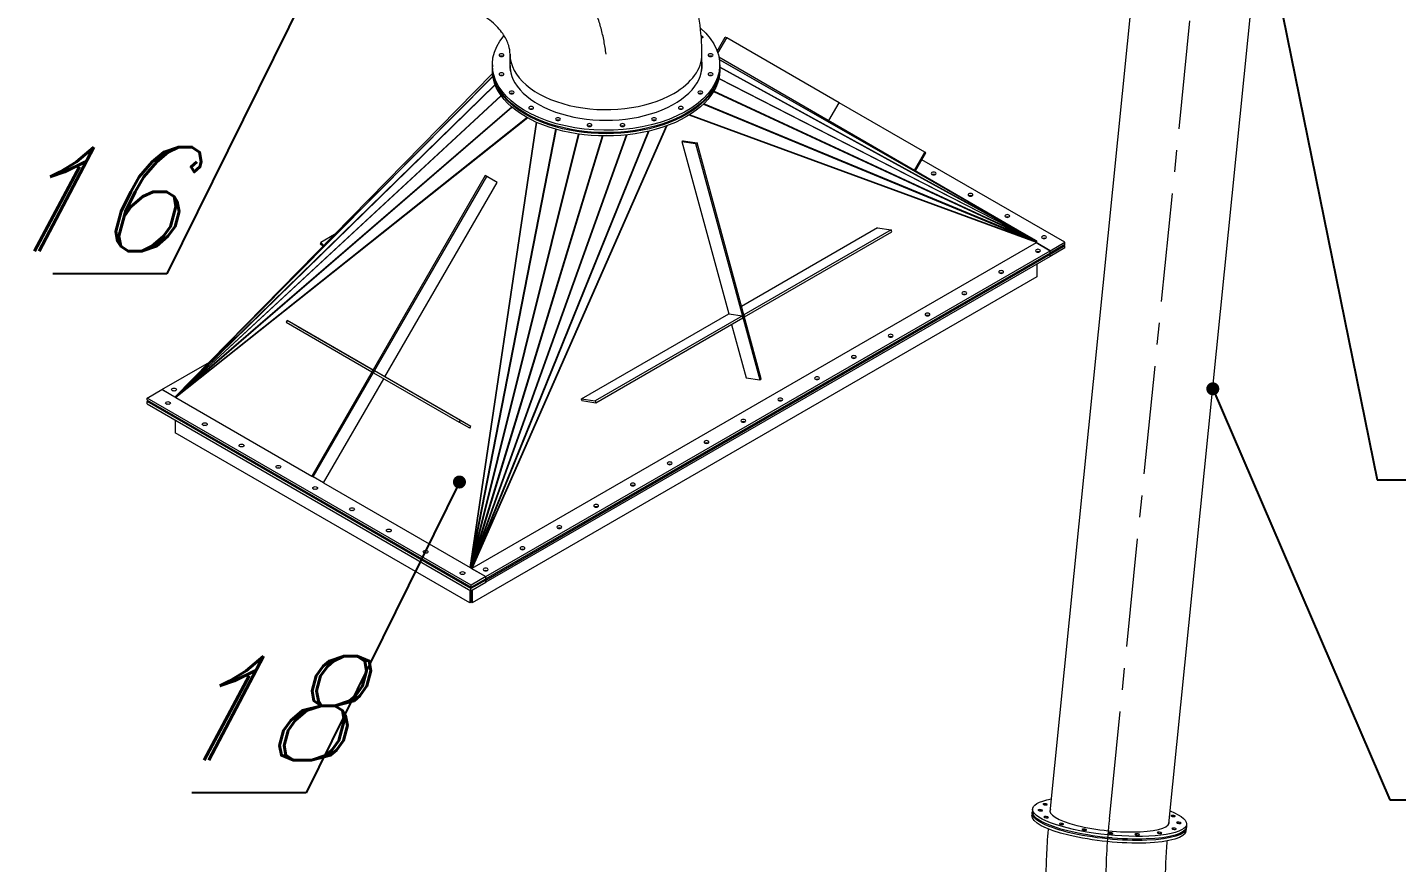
# Model space of a CAD drawing. Header units: inches. Extents: x -350577 to -266477, y -437959 to -377535.
# Drawn here: x -273421 to -269476, y -398267 to -395860 of the extents above; entities that cross this region are included whole.
import ezdxf

# ---------------------------------------------------------------- set-up
doc = ezdxf.new("R2010")
doc.units = ezdxf.units.IN
doc.header["$MEASUREMENT"] = 0
doc.linetypes.add('CENTER', pattern=[2, 1.25, -0.25, 0.25, -0.25])
doc.layers.add('CENTER       (itatec)', color=4, linetype='CENTER', lineweight=9)
doc.layers.add('ORGINAL (itatec)', color=3, linetype='Continuous', lineweight=9)
doc.styles.add('Geniso', font='geniso.shx', dxfattribs={"oblique": 15})
doc.dimstyles.new('scale 1b100', dxfattribs={"dimscale": 100, "dimtxt": 3, "dimasz": 2.5, "dimexe": 1, "dimexo": 1, "dimgap": 1, "dimtad": 1, "dimdec": 0, "dimzin": 0, "dimdsep": 46, "dimtxsty": 'Geniso', "dimcen": 0, "dimclrd": 1, "dimclre": 1, "dimclrt": 7, "dimadec": 0, "dimazin": 0, "dimtfac": 1, "dimtdec": 0, "dimtmove": 0, "dimatfit": 3, "dimfxl": 0.75, "dimtolj": 1, "dimtzin": 0, "dimarcsym": 0})

msp = doc.modelspace()

# ---------------------------------------------------------------- linework, layer by layer
at = {"layer": 'CENTER       (itatec)', "ltscale": 250}
for points in [[(-271754.1, -395937.6, 0.318523), (-272126.2, -395519.5), (-274355.1, -394891.8, -0.21961), (-274952.4, -394381.6, 0.011792), (-276901, -390400.3, -1.645681)], [(-270314, -399056), (-270314, -398321.4, -0.028321), (-270303.8, -398142.1), (-270045.1, -395577.8, 0.244939), (-270198.6, -395193.3), (-271385.4, -394165)]]:
    msp.add_lwpolyline(points, format="xyb", dxfattribs=at)
at = {"layer": 'ORGINAL (itatec)', "extrusion": (1.66533e-16, 0.816497, 0.57735)}
for p, q in [((-270474.6, -398120.9), (-270221.6, -395613.5)), ((-270132.3, -398155.5), (-269879.3, -395648)), ((-271433.7, -395928.5), (-271410.3, -395888)), ((-271431.6, -395934.7), (-271406.1, -395890.5)), ((-271406.1, -395890.5), (-271410.3, -395888)), ((-271082.7, -396077.3), (-271406.1, -395890.5)), ((-272081.6, -395967.8), (-272081.6, -395974.3)), ((-272030.6, -395971.1), (-272030.6, -395937.6)), ((-271477.6, -395971.1), (-271477.6, -395937.6)), ((-271428.9, -395945.3), (-270513.9, -396475.1)), ((-270513.9, -396475.1), (-271427.6, -395952.9)), ((-271427.6, -395953.1), (-270513.6, -396475.5)), ((-271426.6, -395967.8), (-271426.6, -395974.3)), ((-272995.1, -396925), (-272081.2, -395992.8)), ((-272080.2, -396001.3), (-272995.1, -396925)), ((-272995, -396925.2), (-272080.2, -396001.6)), ((-272081.6, -395977.6), (-272081.6, -395984.1)), ((-272030, -395982.4), (-272030.4, -395982.7)), ((-272030.3, -395983.2), (-272029.8, -395982.7)), ((-272029.9, -395981.9), (-272030, -395982.4)), ((-272029.9, -395982.5), (-272030, -395982.4)), ((-272029.8, -395982.7), (-272029.8, -395982.7)), ((-272029.8, -395982.7), (-272029.8, -395982.7)), ((-271478.7, -395985.4), (-271478.1, -395982.9)), ((-271478.4, -395983.1), (-271478.1, -395982.9)), ((-271477.8, -395982.5), (-271478.3, -395982.3)), ((-271478.1, -395982.9), (-271477.8, -395983)), ((-271429.2, -396007.9), (-270513.2, -396476.7)), ((-270513.4, -396476), (-271429.1, -396007.4)), ((-270513.6, -396475.5), (-271426.6, -395974.6)), ((-271426.6, -395975), (-270513.4, -396476)), ((-271426.6, -395977.6), (-271426.6, -395984.1)), ((-272073.8, -396025.1), (-272995, -396925.2)), ((-272994.8, -396925.6), (-272073.6, -396025.5)), ((-271443.9, -396044.7), (-270513.1, -396477.6)), ((-270513.2, -396476.7), (-271443.5, -396044)), ((-272056.5, -396056.7), (-272994.8, -396925.6)), ((-272994.5, -396926), (-272056.2, -396057.1)), ((-271472.9, -396081.1), (-270513.2, -396478.9)), ((-270513.1, -396477.6), (-271471.9, -396080.1)), ((-271112.3, -396128.6), (-271082.7, -396077.3)), ((-270835.4, -396220.2), (-271082.7, -396077.3)), ((-272025.6, -396089.9), (-272994.5, -396926)), ((-272994.2, -396926.6), (-272025.1, -396090.3)), ((-271981.3, -396120.3), (-272994.2, -396926.6)), ((-271979.8, -396121.1), (-272994, -396927)), ((-270513.3, -396479.8), (-271514.7, -396113.2)), ((-270513.2, -396478.9), (-271513.7, -396112.6)), ((-272145.5, -397416.9), (-271954.7, -396133.6)), ((-271954.5, -396133.7), (-272145.1, -397416.9)), ((-272145.1, -397416.9), (-271898.9, -396153.7)), ((-271898.1, -396153.9), (-272144.2, -397417)), ((-272144.2, -397417), (-271833.7, -396167.5)), ((-271832.8, -396167.7), (-272143.4, -397417.1)), ((-272141.5, -397417.8), (-271631.9, -396159.6)), ((-272140.3, -397418.4), (-271579.5, -396144.1)), ((-271630.3, -396159.2), (-272140.3, -397418.4)), ((-271578.5, -396143.8), (-272139.7, -397418.8)), ((-272143.4, -397417.1), (-271764.1, -396173.1)), ((-271763.3, -396173.1), (-272143, -397418.3)), ((-271763.3, -396173.1), (-272143, -397418.3)), ((-272142.5, -397417.4), (-271695.1, -396170.1)), ((-271763.1, -396173.1), (-272142.5, -397417.4)), ((-271693.9, -396170), (-272141.5, -397417.8)), ((-271531.3, -396186.8), (-271535.5, -396189.3)), ((-271535.5, -396189.3), (-271495.8, -396195.1)), ((-271535.5, -396189.3), (-271400.6, -396685.6)), ((-271531.3, -396186.8), (-271491.5, -396192.7)), ((-271491.5, -396192.7), (-271495.8, -396195.1)), ((-271495.8, -396195.1), (-271310.8, -396875.7)), ((-271306.6, -396873.3), (-271491.5, -396192.7)), ((-270865.2, -396271.8), (-270835.4, -396220.2)), ((-270862.2, -396273.5), (-270832.4, -396221.9)), ((-270431.8, -396479.3), (-270843.7, -396241.5)), ((-270832.4, -396221.9), (-270835.4, -396220.2)), ((-272102.1, -396287.4), (-272601.9, -397153.4)), ((-272597.6, -397155.8), (-272097.9, -396289.9)), ((-272391.2, -396867.4), (-272067.8, -396307.2)), ((-272072.1, -396304.7), (-272102.1, -396287.4)), ((-272097.9, -396289.9), (-272102.1, -396287.4)), ((-272067.8, -396307.2), (-272097.9, -396289.9)), ((-272067.8, -396307.2), (-272072.1, -396304.7)), ((-270972.2, -396438.3), (-271363.4, -396664.1)), ((-270932.5, -396444.1), (-271356.6, -396689)), ((-270972.2, -396438.3), (-270932.5, -396444.1)), ((-270931, -396449.6), (-270932.5, -396444.1)), ((-272575.7, -396479.9), (-272577.2, -396483.6)), ((-272569.7, -396491.1), (-272577.2, -396483.6)), ((-272536.6, -396457.3), (-272575.7, -396479.9)), ((-272567.2, -396488.5), (-272575.7, -396479.9)), ((-272139.7, -397418.8), (-270513.3, -396479.8)), ((-271355.2, -396694.5), (-270931, -396449.6)), ((-270514.1, -396475), (-270533.9, -396463.6)), ((-270515.1, -396479.2), (-270513.2, -396478.9)), ((-270514.6, -396478.3), (-270513.1, -396477.6)), ((-270474.2, -396503.8), (-270514.6, -396480.5)), ((-270514.6, -396480.5), (-270474.2, -396503.8)), ((-270514.2, -396475), (-270514.1, -396475)), ((-270514, -396475.3), (-270513.9, -396475.1)), ((-270513.9, -396477.2), (-270513.2, -396476.7)), ((-270513.8, -396475.8), (-270513.6, -396475.5)), ((-270513.8, -396476.4), (-270513.4, -396476)), ((-270474.2, -396503.8), (-270431.8, -396479.3)), ((-270431.8, -396485.9), (-270431.8, -396479.3)), ((-272100.8, -397443), (-270474.2, -396503.8)), ((-270474.2, -396510.4), (-272100.8, -397449.5)), ((-272100.8, -397452.8), (-270474.2, -396513.6)), ((-270474.2, -396520.2), (-272100.8, -397459.3)), ((-270477, -396512), (-270474.2, -396513.6)), ((-270474.2, -396513.6), (-270477, -396512)), ((-270431.8, -396485.9), (-270474.2, -396510.4)), ((-270474.2, -396513.6), (-270431.8, -396489.1)), ((-270431.8, -396495.7), (-270474.2, -396520.2)), ((-270474.2, -396510.4), (-270474.2, -396503.8)), ((-270474.2, -396510.4), (-270474.2, -396503.8)), ((-270474.2, -396520.2), (-270474.2, -396513.6)), ((-270474.2, -396520.2), (-270474.2, -396513.6)), ((-270431.8, -396489.1), (-270434.6, -396487.5)), ((-270431.8, -396495.7), (-270431.8, -396489.1)), ((-270513.1, -396542.6), (-270513.1, -396579.4)), ((-270513.1, -396579.4), (-272139.5, -397518.3)), ((-272672.8, -396704.8), (-272675.8, -396710)), ((-272675.8, -396710), (-272428.4, -396852.8)), ((-272642.8, -396722.1), (-272672.8, -396704.8)), ((-272425.4, -396847.6), (-272672.8, -396704.8)), ((-271824.8, -396930.5), (-271400.6, -396685.6)), ((-271360.9, -396691.5), (-271785, -396936.4)), ((-271783.5, -396941.8), (-271359.4, -396696.9)), ((-271400.6, -396685.6), (-271360.9, -396691.5)), ((-271392.4, -396716), (-271350.6, -396869.9)), ((-271359.4, -396696.9), (-271360.9, -396691.5)), ((-271356.6, -396689), (-271355.2, -396694.5)), ((-272642.8, -396722.1), (-272425.4, -396847.6)), ((-273034.2, -396904.1), (-272896.9, -396824.8)), ((-272567.6, -397173.1), (-272394.2, -396872.6)), ((-272428.4, -396852.8), (-272425.4, -396847.6)), ((-272421.2, -396850.1), (-272424.2, -396855.3)), ((-272424.2, -396855.3), (-272176.8, -396998.1)), ((-272391.2, -396867.4), (-272421.2, -396850.1)), ((-272173.8, -396992.9), (-272421.2, -396850.1)), ((-272143.8, -397010.2), (-272391.2, -396867.4)), ((-271350.6, -396869.9), (-271310.8, -396875.7)), ((-271310.8, -396875.7), (-271306.6, -396873.3)), ((-273076.4, -396928.4), (-273033.9, -396903.9)), ((-272991.8, -396928.6), (-273034.2, -396904.1)), ((-273033.9, -396903.9), (-272994, -396927)), ((-273076.6, -396938.4), (-273073.5, -396936.6)), ((-273076.6, -396944.9), (-273076.6, -396938.4)), ((-272143.3, -397477.2), (-273076.6, -396938.4)), ((-273076.6, -396944.9), (-272143.3, -397483.8)), ((-273076.4, -396934.9), (-273076.4, -396928.4)), ((-272143, -397467.3), (-273076.4, -396928.4)), ((-273076.4, -396934.9), (-272143, -397473.8)), ((-272994.9, -396925.1), (-272995.1, -396925)), ((-272994.7, -396925.5), (-272995, -396925.2)), ((-272994.4, -396925.9), (-272994.8, -396925.6)), ((-272994, -396926.4), (-272994.5, -396926)), ((-272993.9, -396926.8), (-272994.2, -396926.6)), ((-272994, -396927), (-272601.9, -397153.4)), ((-272991.5, -396928.4), (-272991.8, -396928.6)), ((-271823.3, -396935.9), (-271824.8, -396930.5)), ((-271824.8, -396930.5), (-271785, -396936.4)), ((-271823.3, -396935.9), (-271783.5, -396941.8)), ((-271785, -396936.4), (-271783.5, -396941.8)), ((-272995.1, -396992), (-272995.1, -397028.4)), ((-272176.8, -396998.1), (-272173.8, -396992.9)), ((-272143.8, -397010.2), (-272173.8, -396992.9)), ((-272146.5, -397518.3), (-272995.1, -397028.4)), ((-272146.8, -397015.4), (-272176.8, -396998.1)), ((-272146.8, -397015.4), (-272143.8, -397010.2)), ((-272601.9, -397153.4), (-272597.6, -397155.8)), ((-272567.6, -397173.1), (-272597.6, -397155.8)), ((-272567.6, -397173.1), (-272145.5, -397416.9)), ((-272143, -397418.3), (-272145.5, -397416.9)), ((-272143, -397418.3), (-272145.1, -397416.9)), ((-272143, -397418.3), (-272144.2, -397417)), ((-272143, -397418.3), (-272143.4, -397417.1)), ((-272143, -397418.3), (-272143.3, -397418.5)), ((-272143.3, -397418.5), (-272100.8, -397443)), ((-272143, -397418.3), (-272142.5, -397417.4)), ((-272143, -397418.3), (-272141.5, -397417.8)), ((-272143, -397418.3), (-272140.3, -397418.4)), ((-272143, -397418.3), (-272139.7, -397418.8)), ((-272143, -397418.3), (-272100.6, -397442.8)), ((-272100.8, -397452.8), (-272143.3, -397477.2)), ((-272143.3, -397483.8), (-272100.8, -397459.3)), ((-272100.6, -397442.8), (-272143, -397467.3)), ((-272143, -397473.8), (-272100.6, -397449.3)), ((-272143, -397473.8), (-272143, -397467.3)), ((-272103.7, -397451.1), (-272100.8, -397452.8)), ((-272103.7, -397451.1), (-272100.8, -397452.8)), ((-272100.8, -397449.5), (-272100.8, -397443)), ((-272100.8, -397459.3), (-272100.8, -397452.8)), ((-272100.8, -397459.3), (-272100.8, -397452.8)), ((-272100.6, -397449.3), (-272100.6, -397442.8)), ((-272146.5, -397481.9), (-272146.5, -397518.3)), ((-272143.3, -397483.8), (-272143.3, -397477.2)), ((-272143, -397483.6), (-272143, -397516.3)), ((-272143, -397483.6), (-272143, -397516.3)), ((-272139.5, -397481.6), (-272139.5, -397518.3)), ((-272143, -397516.3), (-272146.5, -397518.3)), ((-272139.5, -397518.3), (-272143, -397516.3)), ((-270526.1, -398123.6), (-270526.9, -398131.3)), ((-270524.9, -398112), (-270525.7, -398119.7)), ((-270082.4, -398168.3), (-270083.1, -398176.1)), ((-270081.2, -398156.7), (-270082, -398164.5))]:
    msp.add_line(p, q, dxfattribs=at)
at = {"layer": 'ORGINAL (itatec)', "extrusion": (-3.04588e-17, 1.11022e-16, -1)}
msp.add_ellipse((-271754.1, -395967.8), major_axis=(327.5, 0), ratio=0.57735, start_param=-0.590463, end_param=3.600616, dxfattribs=at)
at = {"layer": 'ORGINAL (itatec)', "extrusion": (1.84889e-32, 5.55112e-17, -1)}
msp.add_ellipse((-271482.3, -395887.9), major_axis=(7, 0), ratio=0.57735, start_param=-1.208062, end_param=0.785398, dxfattribs=at)
at = {"layer": 'ORGINAL (itatec)'}
for centre, major_axis, ratio, start_param, end_param in [((-271482.3, -395894.4), (-7, 0), 0.57735, -2.200636, -2.015599), ((-272055.3, -395946.8), (-7, 0), 0.57735, -2.200636, -0.940957), ((-271754.1, -395967.8), (-277.5, 0), 0.57735, -0.084921, 3.226513), ((-271754.1, -395974.3), (-277.5, 0), 0.57735, -0.084921, -0.020386), ((-271754.1, -395977.6), (-277.5, 0), 0.57735, -0.084921, -0.030582), ((-271754.1, -395984.1), (-277.5, 0), 0.57735, -0.084921, -0.050985), ((-271754.1, -395937.6), (-276.5, 0), 0.57735, 0, 2.356194), ((-271754.1, -395937.6), (-276.5, 0), 0.57735, 0, 2.356194), ((-271754.1, -395971.1), (-276.5, 0), 0.57735, 0, 0.167651), ((-271754.1, -395937.6), (276.5, 0), 0.57735, -0.785398, 0), ((-271754.1, -395937.6), (276.5, 0), 0.57735, -0.785398, 0), ((-271754.1, -395971.1), (276.5, 0), 0.57735, -0.167651, 0), ((-271754.1, -395974.3), (277.5, 0), 0.57735, 0.020386, 0.084921), ((-271754.1, -395977.6), (277.5, 0), 0.57735, 0.030582, 0.084921), ((-271754.1, -395984.1), (277.5, 0), 0.57735, 0.050985, 0.084921), ((-271452.8, -395946.8), (-7, 0), 0.57735, -2.200636, -0.940957), ((-272055.3, -396001.9), (-7, 0), 0.57735, -2.200636, -0.940957), ((-271452.8, -396001.9), (-7, 0), 0.57735, -2.200636, -0.940957), ((-272025.8, -396054.3), (-7, 0), 0.57735, -2.200636, -0.940957), ((-271482.3, -396054.3), (-7, 0), 0.57735, -2.200636, -0.940957), ((-271969.8, -396098.8), (-7, 0), 0.57735, -2.200636, -0.940957), ((-271892.6, -396131.2), (-7, 0), 0.57735, -2.200636, -0.940957), ((-271615.6, -396131.2), (-7, 0), 0.57735, -2.200636, -0.940957), ((-271538.4, -396098.8), (-7, 0), 0.57735, -2.200636, -0.940957), ((-271801.8, -396148.3), (-7, 0), 0.57735, -2.200636, -0.940957), ((-271706.4, -396148.3), (-7, 0), 0.57735, -2.200636, -0.940957), ((-270810.1, -396287.9), (-7, 0), 0.57735, -2.200636, -0.940957), ((-270704, -396349.1), (-7, 0), 0.57735, -2.200636, -0.940957), ((-270598, -396410.3), (-7, 0), 0.57735, -2.200636, -0.940957), ((-270491.9, -396471.6), (-7, 0), 0.57735, -2.200636, -0.940957), ((-270509.6, -396510.4), (-7, 0), 0.57735, -2.200636, -0.940957), ((-270615.6, -396571.6), (-7, 0), 0.57735, -2.200636, -0.940957), ((-270721.7, -396632.8), (-7, 0), 0.57735, -2.200636, -0.940957), ((-270827.8, -396694.1), (-7, 0), 0.57735, -2.200636, -0.940957), ((-270933.8, -396755.3), (-7, 0), 0.57735, -2.200636, -0.940957), ((-271039.9, -396816.5), (-7, 0), 0.57735, -2.200636, -0.940957), ((-271146, -396877.8), (-7, 0), 0.57735, -2.200636, -0.940957), ((-272998.9, -396904.1), (7, 0), 0.57735, -3.926991, 2.356194), ((-273016.3, -396942.7), (-7, 0), 0.57735, -3.926991, 2.356194), ((-271252, -396939), (-7, 0), 0.57735, -2.200636, -0.940957), ((-271358.4, -397000.4), (-7, 0), 0.57735, -2.200636, -0.940957), ((-272910.2, -397003.9), (-7, 0), 0.57735, -3.926991, 2.356194), ((-272804.1, -397065.2), (-7, 0), 0.57735, -3.926991, 2.356194), ((-271464.4, -397061.7), (-7, 0), 0.57735, -2.200636, -0.940957), ((-272698.1, -397126.4), (-7, 0), 0.57735, -3.926991, 2.356194), ((-271570.5, -397122.9), (-7, 0), 0.57735, -2.200636, -0.940957), ((-272592, -397187.6), (-7, 0), 0.57735, -3.926991, 2.356194), ((-271676.6, -397184.1), (-7, 0), 0.57735, -2.200636, -0.940957), ((-272485.9, -397248.9), (-7, 0), 0.57735, -3.926991, 2.356194), ((-271782.6, -397245.4), (-7, 0), 0.57735, -2.200636, -0.940957), ((-272379.9, -397310.1), (-7, 0), 0.57735, -3.926991, 2.356194), ((-271888.7, -397306.6), (-7, 0), 0.57735, -2.200636, -0.940957), ((-272273.8, -397371.4), (-7, 0), 0.57735, -3.926991, 2.356194), ((-271994.8, -397367.8), (-7, 0), 0.57735, -2.200636, -0.940957), ((-272167.7, -397432.6), (-7, 0), 0.57735, -3.926991, 2.356194), ((-272100.8, -397429.1), (-7, 0), 0.57735, -2.200636, -0.940957), ((-270303.1, -398134.3), (-172.1, 17.4), 0.237676, -0.107573, 3.249165), ((-270303.8, -398142.1), (-172.1, 17.4), 0.237676, -0.107573, -0.094635), ((-270303.4, -398138.2), (-171.1, 17.3), 0.237676, 0, 0.013829), ((-270303.4, -398138.2), (171.1, -17.3), 0.237676, -0.013829, 0), ((-270303.8, -398142.1), (172.1, -17.4), 0.237676, 0.094635, 0.107573)]:
    msp.add_ellipse(centre, major_axis=major_axis, ratio=ratio, start_param=start_param, end_param=end_param, dxfattribs=at)
at = {"layer": 'ORGINAL (itatec)', "extrusion": (-9.64963e-17, 2.77556e-16, -1)}
msp.add_ellipse((-271482.3, -395887.9), major_axis=(-7, 0), ratio=0.57735, start_param=-2.356194, end_param=-2.024318, dxfattribs=at)
at = {"layer": 'ORGINAL (itatec)', "extrusion": (1.39567e-17, 1.66533e-16, -1)}
for centre in [(-272055.3, -395940.3), (-271452.8, -395940.3), (-271452.8, -395995.3), (-272025.8, -396047.7), (-271482.3, -396047.7), (-271969.8, -396092.3), (-271892.6, -396124.7), (-271615.6, -396124.7), (-271801.8, -396141.7)]:
    msp.add_ellipse(centre, major_axis=(7, 0), ratio=0.57735, start_param=-5.497787, end_param=0.785398, dxfattribs=at)
at = {"layer": 'ORGINAL (itatec)', "extrusion": (-3.71133e-17, 2.22045e-16, -1)}
msp.add_ellipse((-271754.1, -395977.6), major_axis=(327.5, 0), ratio=0.57735, start_param=-0.008637, end_param=3.150229, dxfattribs=at)
at = {"layer": 'ORGINAL (itatec)', "extrusion": (-8.24051e-17, -5.55112e-17, -1)}
for centre in [(-271754.1, -395974.3), (-271754.1, -395984.1)]:
    msp.add_ellipse(centre, major_axis=(327.5, 0), ratio=0.57735, start_param=0, end_param=3.141593, dxfattribs=at)
at = {"layer": 'ORGINAL (itatec)', "extrusion": (-5.98684e-17, -5.55112e-17, -1)}
for centre in [(-272055.3, -395995.3), (-271706.4, -396141.7)]:
    msp.add_ellipse(centre, major_axis=(7, 0), ratio=0.57735, start_param=-5.497787, end_param=0.785398, dxfattribs=at)
at = {"layer": 'ORGINAL (itatec)', "extrusion": (1.39567e-17, -2.77556e-16, -1)}
for centre in [(-271538.4, -396092.3), (-270810.1, -396281.3), (-270704, -396342.6), (-270598, -396403.8), (-270491.9, -396465), (-270509.6, -396503.8), (-270615.6, -396565.1), (-270721.7, -396626.3), (-270827.8, -396687.5), (-270933.8, -396748.8), (-271039.9, -396810), (-271146, -396871.3), (-271252, -396932.5), (-271358.4, -396993.9), (-271464.4, -397055.1), (-271570.5, -397116.4), (-271676.6, -397177.6), (-271782.6, -397238.8), (-271888.7, -397300.1), (-271994.8, -397361.3), (-272100.8, -397422.5)]:
    msp.add_ellipse(centre, major_axis=(7, 0), ratio=0.57735, start_param=-5.497787, end_param=0.785398, dxfattribs=at)
at = {"layer": 'ORGINAL (itatec)', "extrusion": (1.4526e-17, -1.66533e-16, -1)}
msp.add_ellipse((-272998.9, -396910.6), major_axis=(7, 0), ratio=0.57735, start_param=-2.200636, end_param=-0.940957, dxfattribs=at)
at = {"layer": 'ORGINAL (itatec)', "extrusion": (3.284e-17, 5.55112e-17, -1)}
for centre in [(-273016.3, -396949.2), (-272910.2, -397010.5), (-272804.1, -397071.7), (-272698.1, -397132.9), (-272592, -397194.2), (-272485.9, -397255.4), (-272379.9, -397316.7), (-272273.8, -397377.9), (-272167.7, -397439.1)]:
    msp.add_ellipse(centre, major_axis=(7, 0), ratio=0.57735, start_param=-2.200636, end_param=-0.940957, dxfattribs=at)
at = {"layer": 'ORGINAL (itatec)', "extrusion": (2.62841e-17, 5.3141e-17, -1)}
msp.add_ellipse((-270303.1, -398134.3), major_axis=(221.9, -22.4), ratio=0.237676, start_param=-0.689914, end_param=3.831507, dxfattribs=at)
at = {"layer": 'ORGINAL (itatec)', "extrusion": (-9.13287e-17, -2.13957e-16, -1)}
for centre, start_param, end_param in [((-270488.8, -398099.2), -5.540273514440239, 0.7429117927393469), ((-270223.3, -398185.8), -5.540273514440115, 0.7429117927394722)]:
    msp.add_ellipse(centre, major_axis=(6.96, -0.7), ratio=0.237676, start_param=start_param, end_param=end_param, dxfattribs=at)
at = {"layer": 'ORGINAL (itatec)', "extrusion": (-1.14703e-16, -1.00013e-16, -1)}
msp.add_ellipse((-270304.2, -398145.9), major_axis=(221.9, -22.4), ratio=0.237676, start_param=-0.036661, end_param=3.178254, dxfattribs=at)
at = {"layer": 'ORGINAL (itatec)', "extrusion": (-1.27179e-16, -1.54547e-16, -1)}
msp.add_ellipse((-270305, -398153.7), major_axis=(221.9, -22.4), ratio=0.237676, start_param=0, end_param=3.141593, dxfattribs=at)
at = {"layer": 'ORGINAL (itatec)', "extrusion": (-8.17623e-17, -3.26508e-16, -1)}
msp.add_ellipse((-270303.8, -398142.1), major_axis=(221.9, -22.4), ratio=0.237676, start_param=0, end_param=3.141593, dxfattribs=at)
at = {"layer": 'ORGINAL (itatec)', "extrusion": (-2.29653e-16, -4.78966e-16, -1)}
for centre, start_param, end_param in [((-270502.6, -398116.2), -5.540273514440045, 0.7429117927395414), ((-270486, -398136.1), -5.540273514439989, 0.742911792739597), ((-270120.1, -398132.6), -5.540273514440434, 0.742911792739152), ((-270441.5, -398155.6), -5.54027351444017, 0.7429117927394162), ((-270376, -398172), -5.540273514440309, 0.7429117927392772), ((-270117.3, -398169.5), -5.540273514439989, 0.742911792739597), ((-270103.5, -398152.4), -5.54027351443985, 0.742911792739736), ((-270299.4, -398182.6), -5.540273514439989, 0.742911792739597)]:
    msp.add_ellipse(centre, major_axis=(6.96, -0.7), ratio=0.237676, start_param=start_param, end_param=end_param, dxfattribs=at)
at = {"layer": 'ORGINAL (itatec)', "extrusion": (-1.22101e-16, -6.57196e-16, -1)}
msp.add_ellipse((-270159.4, -398181.2), major_axis=(6.96, -0.7), ratio=0.237676, start_param=-5.540273514440114, end_param=0.7429117927394726, dxfattribs=at)
at = {"layer": 'ORGINAL (itatec)', "extrusion": (-1.18944e-16, -2.11171e-16, -1)}
msp.add_ellipse((-270300.5, -398194.2), major_axis=(-6.96, 0.7), ratio=0.237676, start_param=-2.110707, end_param=-1.109454, dxfattribs=at)
at = {"layer": 'ORGINAL (itatec)'}
for points, knots in [([(-271477.6, -395937.6), (-271477.6, -395873.9), (-271487.3, -395810.3), (-271524.5, -395689.1), (-271552, -395631.5), (-271620.8, -395526.4), (-271662.2, -395478.8), (-271755, -395395.3), (-271806.4, -395359.3), (-271904.7, -395305.7), (-271950.5, -395285.8), (-271997.7, -395269.8)], [4.712389, 4.712389, 4.712389, 4.712389, 4.958222, 4.958222, 5.204055, 5.204055, 5.449887, 5.449887, 5.69572, 5.69572, 5.891974, 5.891974, 5.891974, 5.891974]), ([(-272030.6, -395937.6), (-272030.6, -395929.4), (-272031.7, -395921.2), (-272037.3, -395902.9), (-272041.9, -395892.9), (-272056.1, -395871.2), (-272065.8, -395859.5), (-272091.4, -395836.5), (-272107.3, -395825.1), (-272134.6, -395810.2), (-272144, -395805.7), (-272153.8, -395801.6)], [4.712389, 4.712389, 4.712389, 4.712389, 4.958222, 4.958222, 5.204055, 5.204055, 5.449887, 5.449887, 5.69572, 5.69572, 5.811891, 5.811891, 5.811891, 5.811891]), ([(-270486, -398321.4), (-270486, -398309.6), (-270485.9, -398297.7), (-270485.3, -398273.4), (-270484.9, -398261.1), (-270483.8, -398236.1), (-270483.1, -398223.5), (-270481.4, -398197.9), (-270480.5, -398185), (-270479.3, -398171.3), (-270479.3, -398170.7), (-270479.2, -398170.1)], [4.712389, 4.712389, 4.712389, 4.712389, 4.7896457, 4.7896457, 4.8669025, 4.8669025, 4.9441592, 4.9441592, 5.021416, 5.021416, 5.0251005, 5.0251005, 5.0251005, 5.0251005]), ([(-270142, -398321.4), (-270142, -398312.4), (-270141.9, -398303.1), (-270141.4, -398284), (-270141.1, -398274.1), (-270140.2, -398253.8), (-270139.6, -398243.4), (-270138.4, -398223.5), (-270137.7, -398214), (-270136.9, -398204.4)], [4.712389, 4.712389, 4.712389, 4.712389, 4.7896457, 4.7896457, 4.8669025, 4.8669025, 4.9441592, 4.9441592, 5.012023, 5.012023, 5.012023, 5.012023])]:
    msp.add_open_spline(points, degree=3, knots=knots, dxfattribs=at)

# ---------------------------------------------------------------- texts
at = {"layer": 'ORGINAL (itatec)', "color": 7, "insert": (-273220.5, -396355.2), "char_height": 300, "width": 282.161, "attachment_point": 5, "style": 'Geniso'}
msp.add_mtext('{\\Fitalic|c0;16}', dxfattribs=at)
at = {"layer": 'ORGINAL (itatec)', "color": 7, "insert": (-272731.6, -397822), "char_height": 300, "attachment_point": 5, "style": 'Geniso'}
msp.add_mtext('{\\Fitalic|c0;18}', dxfattribs=at)

# ---------------------------------------------------------------- leaders
at = {"layer": 'ORGINAL (itatec)'}
for points in [[(-269872.2, -395492.4), (-269532.3, -397164.2), (-269203.7, -397164.2)], [(-272577.3, -395675), (-273019.3, -396570.6), (-273347.9, -396570.6)], [(-270005.8, -396901.7), (-269496, -398085.8), (-269167.3, -398085.8)], [(-272176.4, -397170.3), (-272618.4, -398066), (-272947, -398066)]]:
    msp.add_leader(points, dimstyle='scale 1b100', override={"dimasz": 1.5, "dimldrblk": 'DotSmall'}, dxfattribs=at)

doc.saveas('drawing.dxf')
